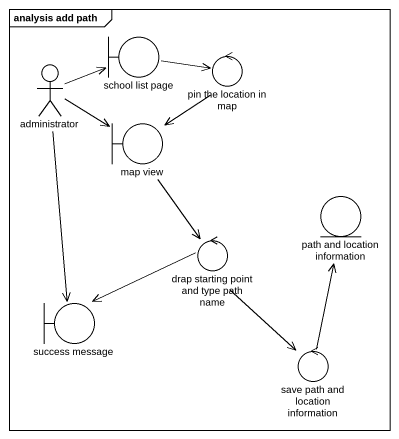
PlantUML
@startuml
mainframe analysis add path
boundary "school list page" as school_list_page
control "pin the location in map" as pin_the_location_in_map
actor administrator
boundary "map view" as map_view
entity "path and location information" as path_and_location
control "drap starting point and type path name" as drap_starting_point_and
boundary "success message" as success_message
control "save path and location information" as save_path_and_location
school_list_page -right-> pin_the_location_in_map
pin_the_location_in_map --> map_view
administrator -right-> school_list_page
administrator -right-> map_view
administrator --> success_message
map_view --> drap_starting_point_and
drap_starting_point_and -left-> success_message
drap_starting_point_and --> save_path_and_location
save_path_and_location -up-> path_and_location
@enduml
